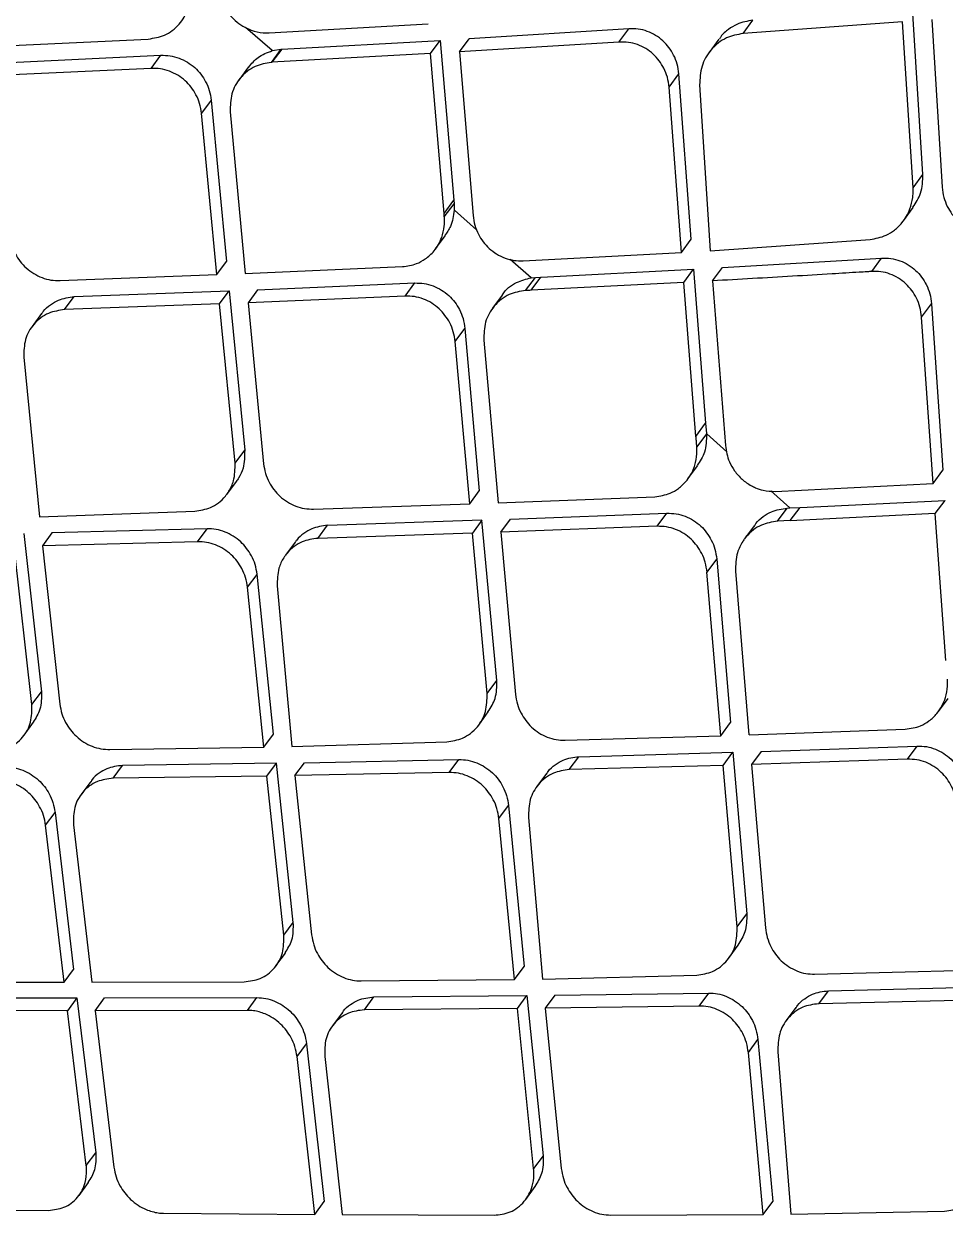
# Model space of a CAD drawing. Extents: x 832 to 912, y 781 to 934.
# Drawn here: x 900.054 to 901.021, y 876.853 to 878.105 of the extents above; entities that cross this region are included whole.
import ezdxf

# ---------------------------------------------------------------- set-up
doc = ezdxf.new("R2010")
doc.units = 0
doc.header["$MEASUREMENT"] = 0
doc.layers.add('1', color=4, linetype='Continuous')

# ---------------------------------------------------------------- blocks, each defined once
blk = doc.blocks.new('2026 SOVEREIGN HL')
at = {"layer": '1', "color": 3, "linetype": 'Continuous', "lineweight": 25}
for p, q in [((69.2683, 80.8521), (69.2573, 81.0263)), ((68.5858, 80.9819), (68.5577, 81.0063)), ((68.5827, 81.0006), (68.7493, 81.01)), ((68.9597, 81.0049), (68.7924, 80.9944)), ((68.9494, 80.9909), (68.9597, 81.0049)), ((69.0796, 80.9998), (69.09, 81.0138)), ((69.2468, 81.0121), (69.0796, 80.9998)), ((69.2579, 80.838), (69.2468, 81.0121)), ((69.2776, 81.0145), (69.2886, 80.8385)), ((68.2903, 80.9861), (68.4558, 80.9941)), ((68.5957, 80.9834), (68.7621, 80.9926)), ((68.7518, 80.9788), (68.7621, 80.9926)), ((68.7621, 80.9926), (68.7762, 80.8249)), ((68.7821, 80.9805), (68.7924, 80.9944)), ((68.9494, 80.9909), (68.7821, 80.9805)), ((69.0544, 80.994), (69.044, 80.98)), ((68.5849, 80.9696), (68.5951, 80.9834)), ((68.5957, 80.9834), (68.5855, 80.9697)), ((68.7518, 80.9788), (68.5855, 80.9697)), ((68.5858, 80.9819), (68.5951, 80.9834)), ((68.766, 80.8111), (68.7518, 80.9788)), ((68.7821, 80.9805), (68.7964, 80.8089)), ((68.3034, 80.9692), (68.4688, 80.977)), ((68.4587, 80.9633), (68.4688, 80.977)), ((68.4587, 80.9633), (68.2934, 80.9556)), ((68.5609, 80.9648), (68.5508, 80.951)), ((69.0021, 80.9434), (69.0124, 80.9574)), ((69.0253, 80.784), (69.0124, 80.9574)), ((69.0151, 80.7701), (69.0021, 80.9434)), ((69.0341, 80.946), (69.0453, 80.7718)), ((68.5217, 80.9299), (68.5116, 80.9162)), ((68.5217, 80.9299), (68.5377, 80.7606)), ((68.5276, 80.7469), (68.5116, 80.9162)), ((68.5417, 80.9176), (68.5575, 80.7481)), ((69.2579, 80.838), (69.2683, 80.8521)), ((68.766, 80.8111), (68.7762, 80.8249)), ((68.7663, 80.8074), (68.7765, 80.8212)), ((68.7762, 80.8249), (68.7765, 80.8212)), ((68.7765, 80.8212), (68.7767, 80.8147)), ((69.2479, 80.8033), (69.2582, 80.8174)), ((68.8002, 80.794), (68.7768, 80.8146)), ((68.7571, 80.7739), (68.7672, 80.7876)), ((69.0151, 80.7701), (69.0253, 80.784)), ((69.0453, 80.7718), (69.2128, 80.7837)), ((68.849, 80.7613), (69.0151, 80.7701)), ((68.5276, 80.7469), (68.5377, 80.7606)), ((68.5575, 80.7481), (68.7224, 80.7553)), ((68.8573, 80.7436), (68.8355, 80.7629)), ((68.8677, 80.7443), (69.0277, 80.7526)), ((69.0175, 80.7387), (69.0277, 80.7525)), ((69.0277, 80.7526), (69.0404, 80.591)), ((69.0477, 80.7403), (69.058, 80.7542)), ((69.058, 80.7542), (69.2249, 80.7642)), ((69.2146, 80.7502), (69.2249, 80.7642)), ((68.3633, 80.7406), (68.5276, 80.7469)), ((68.8516, 80.7302), (68.8618, 80.744)), ((68.8573, 80.7436), (68.8618, 80.744)), ((68.8575, 80.7305), (68.8676, 80.7443)), ((68.8618, 80.744), (68.8676, 80.7443)), ((69.0477, 80.7403), (69.0611, 80.5676)), ((68.378, 80.7238), (68.5406, 80.7299)), ((68.5306, 80.7162), (68.5406, 80.7299)), ((68.5406, 80.7299), (68.5569, 80.5628)), ((68.5705, 80.7311), (68.5604, 80.7174)), ((68.5705, 80.7311), (68.7353, 80.7381)), ((68.7252, 80.7244), (68.7353, 80.7381)), ((69.0175, 80.7387), (68.8575, 80.7305)), ((69.0302, 80.5772), (69.0175, 80.7387)), ((68.368, 80.7102), (68.378, 80.7238)), ((68.5306, 80.7162), (68.368, 80.7102)), ((68.5468, 80.5492), (68.5306, 80.7162)), ((68.7252, 80.7244), (68.5604, 80.7174)), ((68.5604, 80.7174), (68.5767, 80.5485)), ((68.827, 80.7254), (68.8169, 80.7116)), ((69.2669, 80.7023), (69.2773, 80.7163)), ((69.2773, 80.7163), (69.2893, 80.5417)), ((68.3439, 80.706), (68.3339, 80.6924)), ((69.279, 80.5277), (69.2669, 80.7023)), ((68.7777, 80.6767), (68.7878, 80.6905)), ((68.7878, 80.6905), (68.803, 80.5201)), ((68.8077, 80.6781), (68.8227, 80.5075)), ((68.7929, 80.5064), (68.7777, 80.6767)), ((68.3252, 80.6602), (68.3415, 80.4927)), ((69.0302, 80.5772), (69.0404, 80.591)), ((69.0404, 80.591), (69.0413, 80.5802)), ((69.0413, 80.58), (69.0311, 80.5662)), ((69.0627, 80.5611), (69.0415, 80.58)), ((68.5468, 80.5492), (68.5569, 80.5628)), ((69.0218, 80.5325), (69.0319, 80.5462)), ((69.279, 80.5277), (69.2893, 80.5416)), ((68.5381, 80.5163), (68.5482, 80.5299)), ((69.1133, 80.5195), (69.279, 80.5277)), ((68.7929, 80.5064), (68.803, 80.5201)), ((69.1287, 80.5021), (69.1088, 80.5199)), ((68.6292, 80.5008), (68.7929, 80.5064)), ((68.8227, 80.5074), (68.9871, 80.5139)), ((69.1158, 80.4882), (69.126, 80.502)), ((69.126, 80.502), (69.1287, 80.5021)), ((69.1287, 80.5021), (69.1394, 80.5026)), ((69.1292, 80.4888), (69.1394, 80.5026)), ((69.1394, 80.5026), (69.2916, 80.51)), ((69.2813, 80.4961), (69.2915, 80.51)), ((68.3415, 80.4927), (68.5046, 80.4987)), ((68.8255, 80.4765), (68.8356, 80.4902)), ((68.8356, 80.4902), (68.9998, 80.4965)), ((68.9897, 80.4828), (68.9998, 80.4965)), ((69.2813, 80.4961), (69.1292, 80.4887)), ((69.2925, 80.3419), (69.2813, 80.4961)), ((68.5174, 80.4802), (68.3547, 80.476)), ((68.5074, 80.4666), (68.5174, 80.4802)), ((68.6337, 80.4702), (68.6438, 80.4839)), ((68.8058, 80.4892), (68.6438, 80.4838)), ((68.8058, 80.4891), (68.7957, 80.4755)), ((68.8213, 80.321), (68.8058, 80.4892)), ((68.9897, 80.4828), (68.8255, 80.4765)), ((69.0913, 80.4834), (69.0811, 80.4696)), ((69.1292, 80.4888), (69.1158, 80.4882)), ((68.3252, 80.4753), (68.3436, 80.3093)), ((68.3547, 80.476), (68.3447, 80.4625)), ((68.5074, 80.4666), (68.3447, 80.4625)), ((68.6097, 80.4661), (68.5997, 80.4525)), ((68.7957, 80.4755), (68.6337, 80.4702)), ((68.8112, 80.3074), (68.7957, 80.4755)), ((68.8255, 80.4765), (68.8409, 80.3065)), ((68.3337, 80.2958), (68.3152, 80.4618)), ((68.3447, 80.4625), (68.363, 80.2963)), ((69.0419, 80.4346), (69.052, 80.4484)), ((69.052, 80.4484), (69.0663, 80.2768)), ((68.5599, 80.4189), (68.5699, 80.4324)), ((68.587, 80.2647), (68.5699, 80.4325)), ((69.0562, 80.2631), (69.0418, 80.4346)), ((69.0717, 80.4358), (69.0858, 80.264)), ((68.577, 80.2512), (68.5599, 80.4189)), ((68.5909, 80.4202), (68.6064, 80.2517)), ((68.8112, 80.3074), (68.8213, 80.321)), ((68.3337, 80.2958), (68.3436, 80.3093)), ((69.2845, 80.2884), (69.2947, 80.3022)), ((68.3255, 80.2637), (68.3354, 80.2772)), ((68.8024, 80.2743), (68.8124, 80.288)), ((69.0562, 80.2631), (69.0663, 80.2768)), ((68.577, 80.2512), (68.587, 80.2647)), ((69.0859, 80.264), (69.2498, 80.2699)), ((68.6064, 80.2517), (68.7689, 80.2568)), ((68.893, 80.2583), (69.0562, 80.2631)), ((69.0986, 80.2466), (69.2624, 80.2523)), ((69.2522, 80.2385), (69.2624, 80.2523)), ((68.4155, 80.2486), (68.577, 80.2512)), ((68.8974, 80.2275), (68.9075, 80.2411)), ((68.9075, 80.2411), (69.0689, 80.2457)), ((69.0588, 80.232), (69.0689, 80.2457)), ((69.0689, 80.2457), (69.0835, 80.0764)), ((69.0986, 80.2466), (69.0885, 80.2329)), ((68.4188, 80.2184), (68.4288, 80.2319)), ((68.5902, 80.2343), (68.4288, 80.2319)), ((68.5802, 80.2208), (68.5902, 80.2343)), ((68.6079, 80.0673), (68.5902, 80.2343)), ((68.6096, 80.2213), (68.6196, 80.2348)), ((68.6196, 80.2348), (68.7816, 80.2381)), ((68.7715, 80.2245), (68.7816, 80.2381)), ((69.0588, 80.232), (68.8974, 80.2275)), ((69.0734, 80.0627), (69.0588, 80.232)), ((69.2522, 80.2385), (69.0885, 80.2329)), ((69.0885, 80.2329), (69.1031, 80.0617)), ((68.3954, 80.2151), (68.3854, 80.2016)), ((68.5802, 80.2208), (68.4188, 80.2184)), ((68.5979, 80.0538), (68.5802, 80.2208)), ((68.7715, 80.2245), (68.6096, 80.2213)), ((68.6096, 80.2213), (68.6271, 80.0541)), ((68.8735, 80.2235), (68.8634, 80.2098)), ((68.8236, 80.1762), (68.8336, 80.1898)), ((68.8336, 80.1898), (68.85, 80.021)), ((68.3481, 80.1693), (68.358, 80.1827)), ((68.358, 80.1827), (68.3773, 80.0178)), ((68.8546, 80.1773), (68.8692, 80.0078)), ((68.3674, 80.0044), (68.3481, 80.1693)), ((68.3773, 80.1695), (68.3964, 80.0045)), ((68.84, 80.0075), (68.8236, 80.1762)), ((69.0734, 80.0627), (69.0835, 80.0764)), ((68.5979, 80.0538), (68.6079, 80.0673)), ((69.0645, 80.0295), (69.0746, 80.0432)), ((68.5897, 80.0216), (68.5996, 80.0351)), ((68.3674, 80.0044), (68.3773, 80.0178)), ((68.84, 80.0075), (68.85, 80.021)), ((69.1547, 80.0129), (69.3174, 80.017)), ((68.2079, 80.0046), (68.3674, 80.0044)), ((68.3964, 80.0045), (68.5564, 80.005)), ((68.6791, 80.0058), (68.84, 80.0075)), ((68.8692, 80.0078), (69.031, 80.012)), ((68.6824, 79.9755), (68.6923, 79.989)), ((68.6923, 79.989), (68.853, 79.9904)), ((68.843, 79.9769), (68.853, 79.9904)), ((68.853, 79.9904), (68.8699, 79.8224)), ((68.8823, 79.9908), (68.8722, 79.9772)), ((68.8823, 79.9908), (69.0436, 79.9931)), ((69.0335, 79.9795), (69.0436, 79.9931)), ((69.159, 79.9819), (69.1691, 79.9955)), ((69.1691, 79.9955), (69.33, 79.9994)), ((68.223, 79.9883), (68.3808, 79.988)), ((68.3808, 79.988), (68.3709, 79.9746)), ((68.3808, 79.988), (68.4006, 79.8256)), ((68.3999, 79.9746), (68.4098, 79.988)), ((68.4098, 79.988), (68.5697, 79.9883)), ((68.5597, 79.9748), (68.5697, 79.9883)), ((68.843, 79.9769), (68.6824, 79.9755)), ((68.86, 79.8089), (68.843, 79.9769)), ((69.0335, 79.9795), (68.8722, 79.9772)), ((68.8722, 79.9772), (68.889, 79.809)), ((69.1351, 79.9779), (69.125, 79.9643)), ((69.3199, 79.9857), (69.159, 79.9818)), ((68.3709, 79.9746), (68.2132, 79.975)), ((68.3907, 79.8122), (68.3709, 79.9746)), ((68.5597, 79.9748), (68.3999, 79.9746)), ((68.3999, 79.9746), (68.4197, 79.8104)), ((68.659, 79.9723), (68.649, 79.9588)), ((68.6118, 79.9265), (68.6217, 79.94)), ((68.6217, 79.94), (68.6403, 79.7743)), ((69.0852, 79.9306), (69.0953, 79.9443)), ((69.0953, 79.9443), (69.1108, 79.7744)), ((68.6304, 79.7608), (68.6118, 79.9265)), ((68.6408, 79.9266), (68.6593, 79.7607)), ((69.1008, 79.7608), (69.0852, 79.9306)), ((69.116, 79.9316), (69.1299, 79.761)), ((68.3907, 79.8122), (68.4006, 79.8256)), ((68.87, 79.8224), (68.86, 79.8089)), ((68.3831, 79.7808), (68.3929, 79.7942)), ((68.8517, 79.7766), (68.8616, 79.7901)), ((68.1927, 79.7658), (68.3509, 79.7651)), ((68.6304, 79.7608), (68.6403, 79.7743)), ((69.1008, 79.7608), (69.1108, 79.7744)), ((69.1299, 79.761), (69.2911, 79.7644)), ((68.4718, 79.7621), (68.6304, 79.7608)), ((68.6593, 79.7607), (68.8185, 79.7601)), ((68.9406, 79.7601), (69.1008, 79.7608))]:
    blk.add_line(p, q, dxfattribs=at)
for points, knots in [([(65.474, 85.1779), (65.4888, 85.1713), (65.5277, 85.1541), (65.5986, 85.1228), (65.6809, 85.0865), (65.7614, 85.0504), (65.83, 85.0191), (65.8948, 84.9888), (65.96, 84.9577), (66.078, 84.9007), (66.2452, 84.8176), (66.5155, 84.6772), (66.8377, 84.499), (67.2302, 84.2645), (67.635, 84.0024), (68.048, 83.7089), (68.4816, 83.3709), (68.934, 82.9798), (69.3999, 82.5304), (69.794, 82.1079), (70.1234, 81.7241), (70.3236, 81.4749), (70.4509, 81.31), (70.5097, 81.2328), (70.5681, 81.1547), (70.6242, 81.0787), (70.6812, 81.0002), (70.7362, 80.9226), (70.7743, 80.8687), (70.7919, 80.8437)], [0, 0, 0, 0, 0.0070152, 0.0183636, 0.033423, 0.0458503, 0.0564362, 0.0659722, 0.0767348, 0.0876128, 0.1225499, 0.1573384, 0.2190687, 0.2814672, 0.3546837, 0.4272196, 0.5001154, 0.5918222, 0.6850475, 0.7791456, 0.8408839, 0.9031277, 0.9169637, 0.9307216, 0.9450038, 0.9589914, 0.971501, 0.9868277, 1, 1, 1, 1]), ([(65.4668, 85.1624), (65.6788, 85.0677), (66.1027, 84.8784), (66.7183, 84.5522), (67.3155, 84.1964), (67.8904, 83.8089), (68.4389, 83.3883), (68.9609, 82.9354), (69.4568, 82.4506), (69.9258, 81.9368), (70.3703, 81.3995), (70.6419, 81.0224), (70.7778, 80.8338)], [0, 0, 0, 0, 0.100345, 0.2005899, 0.3009059, 0.4007551, 0.5000921, 0.5993814, 0.6990683, 0.7993487, 0.8996589, 1, 1, 1, 1]), ([(65.3862, 84.3949), (65.6142, 84.2867), (66.0703, 84.0704), (66.7267, 83.692), (67.3592, 83.2754), (67.9625, 82.8167), (68.5331, 82.3177), (69.0688, 81.7813), (69.5722, 81.2139), (69.8766, 80.8106), (70.0288, 80.609)], [0, 0, 0, 0, 0.125001, 0.250001, 0.375003, 0.499997, 0.624991, 0.749994, 0.874996, 1, 1, 1, 1]), ([(61.3533, 82.7876), (61.4809, 82.6836), (61.7413, 82.4714), (62.1237, 82.1604), (62.4895, 81.8632), (62.8226, 81.5926), (63.1215, 81.3499), (63.3865, 81.1347), (63.6181, 80.9467), (63.818, 80.7843), (64.0052, 80.6322), (64.1895, 80.4824), (64.3846, 80.3237), (64.5854, 80.1603), (64.7957, 79.9891), (65.0202, 79.8062), (65.2592, 79.6114), (65.5153, 79.4025), (65.7928, 79.1761), (66.1009, 78.9244), (66.4468, 78.6418), (66.8224, 78.3345), (67.2266, 78.0038), (67.6579, 77.651), (68.1234, 77.2704), (68.6072, 76.8749), (68.9361, 76.6068), (69.0982, 76.4746)], [0, 0, 0, 0, 0.049445, 0.100866, 0.148055, 0.191016, 0.22976, 0.263698, 0.293563, 0.319356, 0.341079, 0.366002, 0.390687, 0.416599, 0.443737, 0.472101, 0.503524, 0.536326, 0.571311, 0.611051, 0.655739, 0.705377, 0.75672, 0.812473, 0.872625, 0.937195, 1, 1, 1, 1]), ([(68.4558, 80.9941), (68.4616, 80.995), (68.474, 80.997), (68.4887, 81.0086), (68.4986, 81.0249), (68.4994, 81.0374), (68.4998, 81.0437)], [0, 0, 0, 0, 0.233918, 0.500863, 0.751121, 1, 1, 1, 1]), ([(68.5298, 81.0477), (68.5303, 81.0443), (68.5313, 81.0376), (68.5363, 81.0255), (68.5444, 81.015), (68.5548, 81.0073), (68.5647, 81.0027), (68.5742, 81.0002), (68.5806, 81.0005), (68.5827, 81.0006)], [0, 0, 0, 0, 0.134839, 0.263031, 0.499684, 0.624997, 0.749669, 0.916915, 1, 1, 1, 1]), ([(69.0124, 80.9574), (69.0119, 80.9609), (69.011, 80.9677), (69.0061, 80.98), (68.9983, 80.9906), (68.988, 80.9982), (68.9792, 81.0024), (68.9696, 81.0049), (68.963, 81.0049), (68.9597, 81.0049)], [0, 0, 0, 0, 0.136571, 0.265398, 0.50017, 0.621972, 0.745457, 0.871279, 1, 1, 1, 1]), ([(69.09, 81.0138), (69.0842, 81.0128), (69.0749, 81.0112), (69.0641, 81.0041), (69.0575, 80.999), (69.0553, 80.9947), (69.0548, 80.9938)], [0, 0, 0, 0, 0.4108036, 0.6554606, 0.9260875, 1, 1, 1, 1]), ([(69.0021, 80.9434), (69.0016, 80.947), (69.0007, 80.9538), (68.9958, 80.9661), (68.988, 80.9766), (68.9777, 80.9843), (68.9689, 80.9885), (68.9593, 80.991), (68.9527, 80.991), (68.9494, 80.9909)], [0, 0, 0, 0, 0.136656, 0.265608, 0.500653, 0.622099, 0.745516, 0.871308, 1, 1, 1, 1]), ([(69.0796, 80.9998), (69.0737, 80.9987), (69.0643, 80.997), (69.0533, 80.99), (69.0436, 80.9808), (69.0351, 80.966), (69.0344, 80.9527), (69.0341, 80.946)], [0, 0, 0, 0, 0.229625, 0.359645, 0.4997, 0.750337, 1, 1, 1, 1]), ([(68.5611, 80.9646), (68.5641, 80.9682), (68.5707, 80.9762), (68.5805, 80.9799), (68.5858, 80.9819)], [0, 0, 0, 0, 0.462601, 1, 1, 1, 1]), ([(68.4688, 80.977), (68.472, 80.977), (68.4785, 80.9769), (68.4881, 80.9743), (68.4969, 80.9701), (68.5071, 80.9625), (68.5151, 80.952), (68.5202, 80.94), (68.5212, 80.9333), (68.5217, 80.9299)], [0, 0, 0, 0, 0.128649, 0.254752, 0.378743, 0.50111, 0.735975, 0.864319, 1, 1, 1, 1]), ([(68.5849, 80.9696), (68.5791, 80.9686), (68.5699, 80.967), (68.5593, 80.9603), (68.55, 80.9513), (68.542, 80.937), (68.5418, 80.9241), (68.5417, 80.9176)], [0, 0, 0, 0, 0.231345, 0.361671, 0.501649, 0.751157, 1, 1, 1, 1]), ([(68.5849, 80.9696), (68.585, 80.9696), (68.5852, 80.9697), (68.5854, 80.9697), (68.5855, 80.9697)], [0, 0, 0, 0, 0.561423, 1, 1, 1, 1]), ([(68.5116, 80.9162), (68.5111, 80.9196), (68.5101, 80.9263), (68.505, 80.9383), (68.497, 80.9487), (68.4868, 80.9563), (68.4779, 80.9606), (68.4684, 80.9632), (68.4619, 80.9633), (68.4587, 80.9633)], [0, 0, 0, 0, 0.13561, 0.264, 0.498935, 0.621015, 0.745118, 0.871301, 1, 1, 1, 1]), ([(69.2578, 80.8176), (69.261, 80.8223), (69.2677, 80.8326), (69.2681, 80.8453), (69.2683, 80.8521)], [0, 0, 0, 0, 0.4642956, 1, 1, 1, 1]), ([(69.2128, 80.7837), (69.2186, 80.7848), (69.2279, 80.7865), (69.2388, 80.7935), (69.248, 80.8023), (69.2547, 80.8141), (69.2576, 80.8261), (69.2581, 80.8335), (69.258, 80.8368), (69.2579, 80.8377), (69.2579, 80.8379), (69.2579, 80.838), (69.2579, 80.838)], [0, 0, 0, 0, 0.223616, 0.354725, 0.49867, 0.715826, 0.871944, 0.966716, 0.991052, 0.997431, 0.999701, 1, 1, 1, 1]), ([(69.2886, 80.8385), (69.289, 80.8349), (69.2898, 80.8281), (69.2946, 80.8157), (69.3025, 80.8049), (69.3128, 80.7971), (69.324, 80.7918), (69.3336, 80.7904), (69.34, 80.7904), (69.3409, 80.7906), (69.341, 80.7906)], [0, 0, 0, 0, 0.136384, 0.265256, 0.500904, 0.626351, 0.750794, 0.967949, 0.996381, 1, 1, 1, 1]), ([(68.7224, 80.7553), (68.7274, 80.756), (68.736, 80.7572), (68.7471, 80.7634), (68.7569, 80.7723), (68.7636, 80.7842), (68.7663, 80.7959), (68.7666, 80.8031), (68.7664, 80.8063), (68.7664, 80.8072), (68.7663, 80.8074), (68.7663, 80.8074), (68.7663, 80.8074), (68.7663, 80.8074)], [0, 0, 0, 0, 0.195525, 0.334548, 0.501061, 0.718272, 0.874012, 0.967991, 0.991743, 0.997817, 0.999395, 0.999932, 1, 1, 1, 1]), ([(68.7663, 80.8074), (68.7663, 80.8081), (68.7662, 80.8094), (68.7661, 80.8106), (68.766, 80.8111)], [0, 0, 0, 0, 0.5599447, 1, 1, 1, 1]), ([(68.7766, 80.8146), (68.7759, 80.8086), (68.7747, 80.7987), (68.769, 80.791), (68.7667, 80.788)], [0, 0, 0, 0, 0.602993, 1, 1, 1, 1]), ([(68.7964, 80.8089), (68.7969, 80.8055), (68.7979, 80.7987), (68.8028, 80.7866), (68.8108, 80.776), (68.821, 80.7683), (68.8299, 80.764), (68.8393, 80.7614), (68.8458, 80.7613), (68.849, 80.7613)], [0, 0, 0, 0, 0.135673, 0.264207, 0.499856, 0.62342, 0.747648, 0.872993, 1, 1, 1, 1]), ([(68.3104, 80.7877), (68.3109, 80.7844), (68.312, 80.7778), (68.3172, 80.7658), (68.3252, 80.7554), (68.3355, 80.7478), (68.3443, 80.7435), (68.3537, 80.7408), (68.3601, 80.7407), (68.3633, 80.7406)], [0, 0, 0, 0, 0.134878, 0.262934, 0.498478, 0.622354, 0.746966, 0.872747, 1, 1, 1, 1]), ([(69.2249, 80.7642), (69.2282, 80.7642), (69.2347, 80.7643), (69.2443, 80.7617), (69.2531, 80.7575), (69.2633, 80.7497), (69.2711, 80.7391), (69.276, 80.7267), (69.2768, 80.7198), (69.2773, 80.7163)], [0, 0, 0, 0, 0.128105, 0.253523, 0.376896, 0.49894, 0.733427, 0.862663, 1, 1, 1, 1]), ([(68.8271, 80.7253), (68.8272, 80.7255), (68.8304, 80.7314), (68.8406, 80.7391), (68.8521, 80.7422), (68.8573, 80.7436)], [0, 0, 0, 0, 0.014794, 0.560371, 1, 1, 1, 1]), ([(69.2146, 80.7502), (69.2131, 80.7501), (69.2087, 80.7498), (69.1949, 80.749), (69.1687, 80.7474), (69.1174, 80.7443), (69.0756, 80.7419), (69.0477, 80.7403)], [0, 0, 0, 0, 0.027617, 0.078227, 0.248427, 0.497814, 1, 1, 1, 1]), ([(69.2669, 80.7023), (69.2665, 80.7058), (69.2656, 80.7127), (69.2608, 80.725), (69.253, 80.7357), (69.2427, 80.7435), (69.2338, 80.7478), (69.2243, 80.7503), (69.2178, 80.7503), (69.2146, 80.7502)], [0, 0, 0, 0, 0.137321, 0.266521, 0.500806, 0.625256, 0.74974, 0.874432, 1, 1, 1, 1]), ([(68.7353, 80.7381), (68.7385, 80.7381), (68.745, 80.738), (68.7545, 80.7353), (68.7633, 80.731), (68.7735, 80.7233), (68.7814, 80.7128), (68.7864, 80.7007), (68.7873, 80.6939), (68.7879, 80.6905)], [0, 0, 0, 0, 0.128132, 0.254068, 0.378289, 0.501479, 0.735018, 0.863576, 1, 1, 1, 1]), ([(68.8516, 80.7302), (68.8457, 80.7293), (68.8364, 80.7278), (68.8256, 80.721), (68.8163, 80.712), (68.8081, 80.6976), (68.8078, 80.6846), (68.8077, 80.6781)], [0, 0, 0, 0, 0.23286, 0.362829, 0.501717, 0.751084, 1, 1, 1, 1]), ([(68.8575, 80.7305), (68.8564, 80.7304), (68.8544, 80.7303), (68.8525, 80.7303), (68.8516, 80.7302)], [0, 0, 0, 0, 0.559855, 1, 1, 1, 1]), ([(68.3442, 80.7058), (68.3447, 80.7066), (68.3468, 80.7105), (68.353, 80.7153), (68.3634, 80.7217), (68.3724, 80.723), (68.378, 80.7238)], [0, 0, 0, 0, 0.072674, 0.339479, 0.583165, 1, 1, 1, 1]), ([(68.7777, 80.6767), (68.7772, 80.6802), (68.7762, 80.6869), (68.7712, 80.699), (68.7633, 80.7095), (68.7532, 80.7172), (68.7444, 80.7216), (68.7348, 80.7242), (68.7284, 80.7243), (68.7252, 80.7244)], [0, 0, 0, 0, 0.136503, 0.265192, 0.498969, 0.621584, 0.745903, 0.871884, 1, 1, 1, 1]), ([(68.368, 80.7102), (68.3622, 80.7093), (68.3531, 80.708), (68.3426, 80.7016), (68.3334, 80.6931), (68.3255, 80.6792), (68.3253, 80.6665), (68.3252, 80.6602)], [0, 0, 0, 0, 0.233265, 0.363044, 0.501436, 0.750852, 1, 1, 1, 1]), ([(69.0311, 80.5662), (69.031, 80.5683), (69.0307, 80.5719), (69.0304, 80.5756), (69.0302, 80.5772)], [0, 0, 0, 0, 0.5600066, 1, 1, 1, 1]), ([(69.0413, 80.58), (69.0412, 80.5733), (69.041, 80.5609), (69.0345, 80.551), (69.0315, 80.5465)], [0, 0, 0, 0, 0.537808, 1, 1, 1, 1]), ([(68.9871, 80.5139), (68.9926, 80.5147), (69.0015, 80.516), (69.0124, 80.5225), (69.0183, 80.528), (69.022, 80.5327), (69.0255, 80.5378), (69.0294, 80.5466), (69.0315, 80.5572), (69.0312, 80.5638), (69.0311, 80.5662)], [0, 0, 0, 0, 0.213308, 0.347753, 0.50071, 0.531626, 0.583582, 0.750384, 0.906483, 1, 1, 1, 1]), ([(69.0611, 80.5676), (69.062, 80.5617), (69.0635, 80.5523), (69.0687, 80.5442), (69.0707, 80.5411)], [0, 0, 0, 0, 0.623271, 1, 1, 1, 1]), ([(68.5569, 80.5628), (68.5568, 80.5564), (68.5567, 80.5459), (68.552, 80.5353), (68.5489, 80.5311), (68.5481, 80.53)], [0, 0, 0, 0, 0.539438, 0.877919, 1, 1, 1, 1]), ([(68.5046, 80.4987), (68.5103, 80.4996), (68.5193, 80.5009), (68.5297, 80.5073), (68.536, 80.5133), (68.5415, 80.521), (68.5467, 80.5323), (68.5468, 80.5428), (68.5469, 80.5492)], [0, 0, 0, 0, 0.228648, 0.359388, 0.500903, 0.588007, 0.750939, 1, 1, 1, 1]), ([(68.5767, 80.5485), (68.5772, 80.5451), (68.5783, 80.5385), (68.5834, 80.5264), (68.5913, 80.516), (68.6015, 80.5082), (68.6103, 80.5038), (68.6197, 80.5011), (68.626, 80.5009), (68.6292, 80.5008)], [0, 0, 0, 0, 0.135839, 0.264224, 0.498403, 0.623071, 0.747976, 0.873479, 1, 1, 1, 1]), ([(69.0707, 80.5411), (69.0732, 80.5379), (69.0782, 80.5316), (69.085, 80.5274), (69.0884, 80.5253)], [0, 0, 0, 0, 0.501599, 1, 1, 1, 1]), ([(69.0884, 80.5253), (69.0898, 80.5246), (69.0937, 80.5225), (69.1021, 80.5199), (69.1091, 80.5196), (69.1133, 80.5195)], [0, 0, 0, 0, 0.176159, 0.500707, 1, 1, 1, 1]), ([(69.0917, 80.4831), (69.0921, 80.484), (69.0942, 80.4881), (69.1006, 80.493), (69.1111, 80.4997), (69.1203, 80.5011), (69.126, 80.502)], [0, 0, 0, 0, 0.071803, 0.339317, 0.583304, 1, 1, 1, 1]), ([(68.9998, 80.4965), (69.0031, 80.4965), (69.0095, 80.4964), (69.0189, 80.4936), (69.0277, 80.4893), (69.0378, 80.4815), (69.0456, 80.4709), (69.0506, 80.4587), (69.0515, 80.4519), (69.052, 80.4484)], [0, 0, 0, 0, 0.127402, 0.253025, 0.377328, 0.500959, 0.733555, 0.862535, 1, 1, 1, 1]), ([(68.5699, 80.4325), (68.5693, 80.4359), (68.5683, 80.4426), (68.5631, 80.4546), (68.5552, 80.465), (68.5451, 80.4727), (68.5363, 80.4771), (68.5269, 80.4799), (68.5206, 80.4801), (68.5174, 80.4802)], [0, 0, 0, 0, 0.137182, 0.266074, 0.4985, 0.622485, 0.747066, 0.872761, 1, 1, 1, 1]), ([(68.6438, 80.4839), (68.6381, 80.4831), (68.6291, 80.4818), (68.6186, 80.4755), (68.6129, 80.4704), (68.6103, 80.4669), (68.6098, 80.4661)], [0, 0, 0, 0, 0.421483, 0.664152, 0.927728, 1, 1, 1, 1]), ([(69.0419, 80.4346), (69.0414, 80.4381), (69.0404, 80.4449), (69.0355, 80.4571), (69.0277, 80.4677), (69.0176, 80.4755), (69.0088, 80.4799), (68.9993, 80.4826), (68.9929, 80.4827), (68.9897, 80.4828)], [0, 0, 0, 0, 0.137445, 0.266451, 0.499156, 0.622214, 0.74669, 0.872462, 1, 1, 1, 1]), ([(69.1158, 80.4882), (69.11, 80.4872), (69.1008, 80.4858), (69.09, 80.4791), (69.0845, 80.4739), (69.0811, 80.4696), (69.0775, 80.4644), (69.0722, 80.4535), (69.0719, 80.4424), (69.0717, 80.4358)], [0, 0, 0, 0, 0.226598, 0.35796, 0.50123, 0.527564, 0.578048, 0.75123, 1, 1, 1, 1]), ([(68.5599, 80.4189), (68.5593, 80.4223), (68.5582, 80.429), (68.5531, 80.441), (68.5452, 80.4514), (68.5351, 80.4592), (68.5263, 80.4635), (68.5169, 80.4663), (68.5106, 80.4665), (68.5074, 80.4666)], [0, 0, 0, 0, 0.137327, 0.26633, 0.499154, 0.622489, 0.747093, 0.872795, 1, 1, 1, 1]), ([(68.6337, 80.4702), (68.628, 80.4694), (68.6191, 80.4682), (68.6085, 80.4619), (68.6021, 80.456), (68.5966, 80.4483), (68.5912, 80.4371), (68.5911, 80.4265), (68.5909, 80.4202)], [0, 0, 0, 0, 0.227607, 0.358622, 0.500971, 0.585552, 0.750991, 1, 1, 1, 1]), ([(68.8121, 80.2882), (68.815, 80.2927), (68.8213, 80.3024), (68.8213, 80.3145), (68.8213, 80.321)], [0, 0, 0, 0, 0.4659, 1, 1, 1, 1]), ([(69.2498, 80.2699), (69.2553, 80.2707), (69.2643, 80.272), (69.2752, 80.2785), (69.2851, 80.2878), (69.2919, 80.3006), (69.2943, 80.3134), (69.2941, 80.32), (69.294, 80.3224)], [0, 0, 0, 0, 0.215394, 0.349488, 0.501149, 0.75014, 0.907532, 1, 1, 1, 1]), ([(68.3436, 80.3093), (68.3437, 80.3029), (68.3439, 80.291), (68.3378, 80.2817), (68.335, 80.2774)], [0, 0, 0, 0, 0.540117, 1, 1, 1, 1]), ([(68.7689, 80.2568), (68.7746, 80.2576), (68.7836, 80.2589), (68.794, 80.2654), (68.8031, 80.274), (68.8109, 80.2882), (68.8111, 80.301), (68.8112, 80.3074)], [0, 0, 0, 0, 0.230479, 0.36093, 0.50136, 0.750566, 1, 1, 1, 1]), ([(68.8409, 80.3065), (68.8414, 80.3031), (68.8425, 80.2964), (68.8475, 80.2843), (68.8553, 80.2737), (68.8654, 80.2658), (68.8742, 80.2614), (68.8836, 80.2586), (68.8899, 80.2584), (68.893, 80.2583)], [0, 0, 0, 0, 0.136885, 0.265635, 0.498464, 0.623865, 0.748962, 0.874217, 1, 1, 1, 1]), ([(68.2921, 80.2469), (68.2979, 80.2476), (68.3068, 80.2487), (68.3172, 80.2548), (68.3261, 80.2632), (68.3337, 80.277), (68.3337, 80.2896), (68.3337, 80.2958)], [0, 0, 0, 0, 0.231644, 0.361799, 0.501355, 0.750489, 1, 1, 1, 1]), ([(68.363, 80.2963), (68.3636, 80.2929), (68.3647, 80.2863), (68.3699, 80.2744), (68.3779, 80.264), (68.3881, 80.2562), (68.3968, 80.2518), (68.4061, 80.249), (68.4124, 80.2487), (68.4155, 80.2486)], [0, 0, 0, 0, 0.136548, 0.265266, 0.498656, 0.624121, 0.749292, 0.874503, 1, 1, 1, 1]), ([(69.2624, 80.2523), (69.2656, 80.2522), (69.272, 80.2521), (69.2815, 80.2493), (69.2902, 80.2448), (69.3003, 80.2369), (69.308, 80.2263), (69.3128, 80.214), (69.3137, 80.2072), (69.3142, 80.2036)], [0, 0, 0, 0, 0.12696, 0.252457, 0.377037, 0.50141, 0.732659, 0.861832, 1, 1, 1, 1]), ([(68.8739, 80.2232), (68.8743, 80.2241), (68.8763, 80.228), (68.8824, 80.2327), (68.8927, 80.2392), (68.9017, 80.2404), (68.9075, 80.2411)], [0, 0, 0, 0, 0.071625, 0.33436, 0.576776, 1, 1, 1, 1]), ([(68.3055, 80.2304), (68.3087, 80.2303), (68.3149, 80.23), (68.3242, 80.2271), (68.3329, 80.2227), (68.343, 80.215), (68.351, 80.2047), (68.3563, 80.1928), (68.3574, 80.1861), (68.358, 80.1827)], [0, 0, 0, 0, 0.126165, 0.25148, 0.37622, 0.500625, 0.732001, 0.861485, 1, 1, 1, 1]), ([(68.4288, 80.2319), (68.4231, 80.2312), (68.4141, 80.2301), (68.404, 80.2239), (68.398, 80.2194), (68.3961, 80.2156), (68.3958, 80.2148)], [0, 0, 0, 0, 0.428154, 0.671208, 0.933262, 1, 1, 1, 1]), ([(68.7816, 80.2381), (68.7847, 80.238), (68.791, 80.2377), (68.8004, 80.2349), (68.8091, 80.2305), (68.8191, 80.2227), (68.827, 80.2122), (68.832, 80.2001), (68.8331, 80.1933), (68.8336, 80.1898)], [0, 0, 0, 0, 0.126284, 0.251528, 0.376143, 0.500545, 0.731886, 0.86139, 1, 1, 1, 1]), ([(68.8974, 80.2275), (68.8917, 80.2267), (68.8827, 80.2254), (68.8721, 80.2191), (68.863, 80.2105), (68.855, 80.1965), (68.8547, 80.1837), (68.8545, 80.1773)], [0, 0, 0, 0, 0.229488, 0.360201, 0.501427, 0.750637, 1, 1, 1, 1]), ([(69.304, 80.1898), (69.3035, 80.1933), (69.3026, 80.2002), (69.2977, 80.2125), (69.29, 80.2231), (69.28, 80.231), (69.2713, 80.2355), (69.2618, 80.2383), (69.2554, 80.2384), (69.2522, 80.2385)], [0, 0, 0, 0, 0.138369, 0.267757, 0.499451, 0.622847, 0.747471, 0.873018, 1, 1, 1, 1]), ([(68.3481, 80.1693), (68.3475, 80.1727), (68.3463, 80.1793), (68.341, 80.1912), (68.3331, 80.2015), (68.323, 80.2092), (68.3143, 80.2137), (68.305, 80.2165), (68.2987, 80.2168), (68.2956, 80.217)], [0, 0, 0, 0, 0.138508, 0.267997, 0.499409, 0.623453, 0.748299, 0.873729, 1, 1, 1, 1]), ([(68.4188, 80.2184), (68.4131, 80.2177), (68.4042, 80.2166), (68.3938, 80.2105), (68.3849, 80.2022), (68.3772, 80.1884), (68.3773, 80.1758), (68.3773, 80.1695)], [0, 0, 0, 0, 0.230021, 0.360607, 0.501385, 0.750542, 1, 1, 1, 1]), ([(68.8236, 80.1762), (68.8231, 80.1797), (68.822, 80.1865), (68.8169, 80.1985), (68.8091, 80.209), (68.7991, 80.2168), (68.7903, 80.2213), (68.781, 80.2241), (68.7747, 80.2244), (68.7715, 80.2245)], [0, 0, 0, 0, 0.138554, 0.268031, 0.499406, 0.623293, 0.748119, 0.873544, 1, 1, 1, 1]), ([(69.0835, 80.0764), (69.0835, 80.0698), (69.0834, 80.0575), (69.0771, 80.0479), (69.0742, 80.0434)], [0, 0, 0, 0, 0.5355583, 1, 1, 1, 1]), ([(68.5992, 80.0353), (68.602, 80.0396), (68.6081, 80.049), (68.608, 80.0609), (68.6079, 80.0673)], [0, 0, 0, 0, 0.4611358, 1, 1, 1, 1]), ([(68.5564, 80.005), (68.5621, 80.0057), (68.5711, 80.0067), (68.5814, 80.0128), (68.5903, 80.0211), (68.5979, 80.0349), (68.5979, 80.0475), (68.5979, 80.0538)], [0, 0, 0, 0, 0.233472, 0.363149, 0.501302, 0.750367, 1, 1, 1, 1]), ([(68.6271, 80.0541), (68.6277, 80.0507), (68.6288, 80.044), (68.6339, 80.032), (68.6418, 80.0215), (68.6519, 80.0136), (68.6606, 80.0091), (68.6699, 80.0063), (68.6761, 80.0059), (68.6791, 80.0058)], [0, 0, 0, 0, 0.137932, 0.267118, 0.49874, 0.625064, 0.750511, 0.875396, 1, 1, 1, 1]), ([(69.031, 80.012), (69.0368, 80.0128), (69.0458, 80.0141), (69.0562, 80.0206), (69.0653, 80.0293), (69.0731, 80.0434), (69.0733, 80.0563), (69.0735, 80.0627)], [0, 0, 0, 0, 0.23183, 0.361883, 0.501265, 0.7504, 1, 1, 1, 1]), ([(69.1031, 80.0617), (69.1036, 80.0582), (69.1046, 80.0514), (69.1095, 80.0392), (69.1172, 80.0286), (69.1273, 80.0206), (69.136, 80.0161), (69.1453, 80.0132), (69.1516, 80.013), (69.1547, 80.0129)], [0, 0, 0, 0, 0.137943, 0.26704, 0.498507, 0.624611, 0.749946, 0.87493, 1, 1, 1, 1]), ([(68.6594, 79.972), (68.6598, 79.9728), (68.6616, 79.9766), (68.6676, 79.981), (68.6776, 79.9873), (68.6866, 79.9883), (68.6923, 79.989)], [0, 0, 0, 0, 0.066714, 0.327228, 0.569783, 1, 1, 1, 1]), ([(69.0436, 79.9931), (69.0467, 79.993), (69.053, 79.9927), (69.0623, 79.9899), (69.071, 79.9853), (69.0809, 79.9774), (69.0887, 79.9668), (69.0937, 79.9547), (69.0947, 79.9478), (69.0953, 79.9443)], [0, 0, 0, 0, 0.125532, 0.250482, 0.375259, 0.500376, 0.730153, 0.860137, 1, 1, 1, 1]), ([(69.1355, 79.9777), (69.1359, 79.9785), (69.1379, 79.9825), (69.144, 79.9871), (69.1543, 79.9936), (69.1633, 79.9948), (69.1691, 79.9955)], [0, 0, 0, 0, 0.0712267, 0.3320953, 0.5739772, 1, 1, 1, 1]), ([(68.5697, 79.9883), (68.5728, 79.9881), (68.579, 79.9878), (68.5882, 79.9849), (68.5969, 79.9804), (68.6068, 79.9726), (68.6147, 79.9622), (68.62, 79.9503), (68.6211, 79.9435), (68.6217, 79.94)], [0, 0, 0, 0, 0.125189, 0.25012, 0.375098, 0.50029, 0.729615, 0.859737, 1, 1, 1, 1]), ([(69.0852, 79.9306), (69.0847, 79.9342), (69.0836, 79.941), (69.0786, 79.9532), (69.0709, 79.9638), (69.0609, 79.9717), (69.0523, 79.9762), (69.043, 79.9791), (69.0367, 79.9794), (69.0335, 79.9795)], [0, 0, 0, 0, 0.139846, 0.269764, 0.499656, 0.624049, 0.749066, 0.874264, 1, 1, 1, 1]), ([(69.159, 79.9819), (69.1532, 79.9811), (69.1442, 79.9799), (69.1337, 79.9735), (69.1245, 79.9649), (69.1166, 79.9508), (69.1162, 79.938), (69.116, 79.9316)], [0, 0, 0, 0, 0.230829, 0.361141, 0.501315, 0.750458, 1, 1, 1, 1]), ([(68.6118, 79.9265), (68.6112, 79.93), (68.61, 79.9368), (68.6048, 79.9487), (68.5969, 79.9591), (68.5869, 79.9669), (68.5773, 79.9719), (68.5681, 79.9747), (68.5618, 79.9748), (68.5597, 79.9748)], [0, 0, 0, 0, 0.140184, 0.270332, 0.499745, 0.625199, 0.749336, 0.915728, 1, 1, 1, 1]), ([(68.6824, 79.9755), (68.6766, 79.9748), (68.6677, 79.9737), (68.6574, 79.9676), (68.6485, 79.9593), (68.6408, 79.9455), (68.6408, 79.9329), (68.6408, 79.9266)], [0, 0, 0, 0, 0.231932, 0.36202, 0.501317, 0.75042, 1, 1, 1, 1]), ([(68.4006, 79.8256), (68.4007, 79.8193), (68.4011, 79.8076), (68.3952, 79.7986), (68.3925, 79.7944)], [0, 0, 0, 0, 0.5390276, 1, 1, 1, 1]), ([(68.87, 79.8224), (68.87, 79.8159), (68.8701, 79.8039), (68.864, 79.7946), (68.8612, 79.7903)], [0, 0, 0, 0, 0.540745, 1, 1, 1, 1]), ([(69.2911, 79.7644), (69.2969, 79.7652), (69.3059, 79.7665), (69.3163, 79.7729), (69.3253, 79.7816), (69.3332, 79.7958), (69.3335, 79.8087), (69.3336, 79.8152)], [0, 0, 0, 0, 0.232823, 0.362561, 0.501092, 0.75022, 1, 1, 1, 1]), ([(68.3509, 79.7651), (68.3566, 79.7657), (68.3653, 79.7667), (68.3753, 79.7725), (68.3838, 79.7805), (68.39, 79.7925), (68.3913, 79.8041), (68.3909, 79.8102), (68.3908, 79.8117), (68.3907, 79.8121), (68.3907, 79.8122), (68.3907, 79.8122), (68.3907, 79.8122), (68.3907, 79.8122)], [0, 0, 0, 0, 0.236153, 0.364941, 0.500622, 0.749557, 0.936404, 0.983693, 0.995704, 0.998817, 0.99965, 0.999967, 1, 1, 1, 1]), ([(68.4197, 79.8104), (68.4203, 79.8069), (68.4215, 79.8003), (68.4269, 79.7885), (68.4349, 79.7781), (68.4448, 79.7703), (68.4546, 79.7651), (68.4636, 79.7627), (68.4697, 79.7619), (68.4716, 79.7621), (68.4718, 79.7621)], [0, 0, 0, 0, 0.139552, 0.26935, 0.498942, 0.625723, 0.749298, 0.925676, 0.990897, 1, 1, 1, 1]), ([(68.8185, 79.7601), (68.8242, 79.7607), (68.8332, 79.7617), (68.8435, 79.7679), (68.8523, 79.7761), (68.8585, 79.7881), (68.8605, 79.8003), (68.8601, 79.8067), (68.86, 79.8089)], [0, 0, 0, 0, 0.23474, 0.363862, 0.500661, 0.749438, 0.912027, 1, 1, 1, 1]), ([(68.889, 79.809), (68.8896, 79.8055), (68.8907, 79.7987), (68.8958, 79.7867), (68.9036, 79.7761), (68.9136, 79.7682), (68.9223, 79.7636), (68.9314, 79.7606), (68.9376, 79.7603), (68.9406, 79.7601)], [0, 0, 0, 0, 0.13938, 0.269089, 0.498812, 0.625999, 0.751703, 0.876267, 1, 1, 1, 1])]:
    blk.add_open_spline(points, degree=3, knots=knots, dxfattribs=at)

msp = doc.modelspace()

# ---------------------------------------------------------------- block references
at = {"layer": '1'}
msp.add_blockref('2026 SOVEREIGN HL', (831.7292, 797.0948), dxfattribs=at)

doc.saveas('drawing.dxf')
